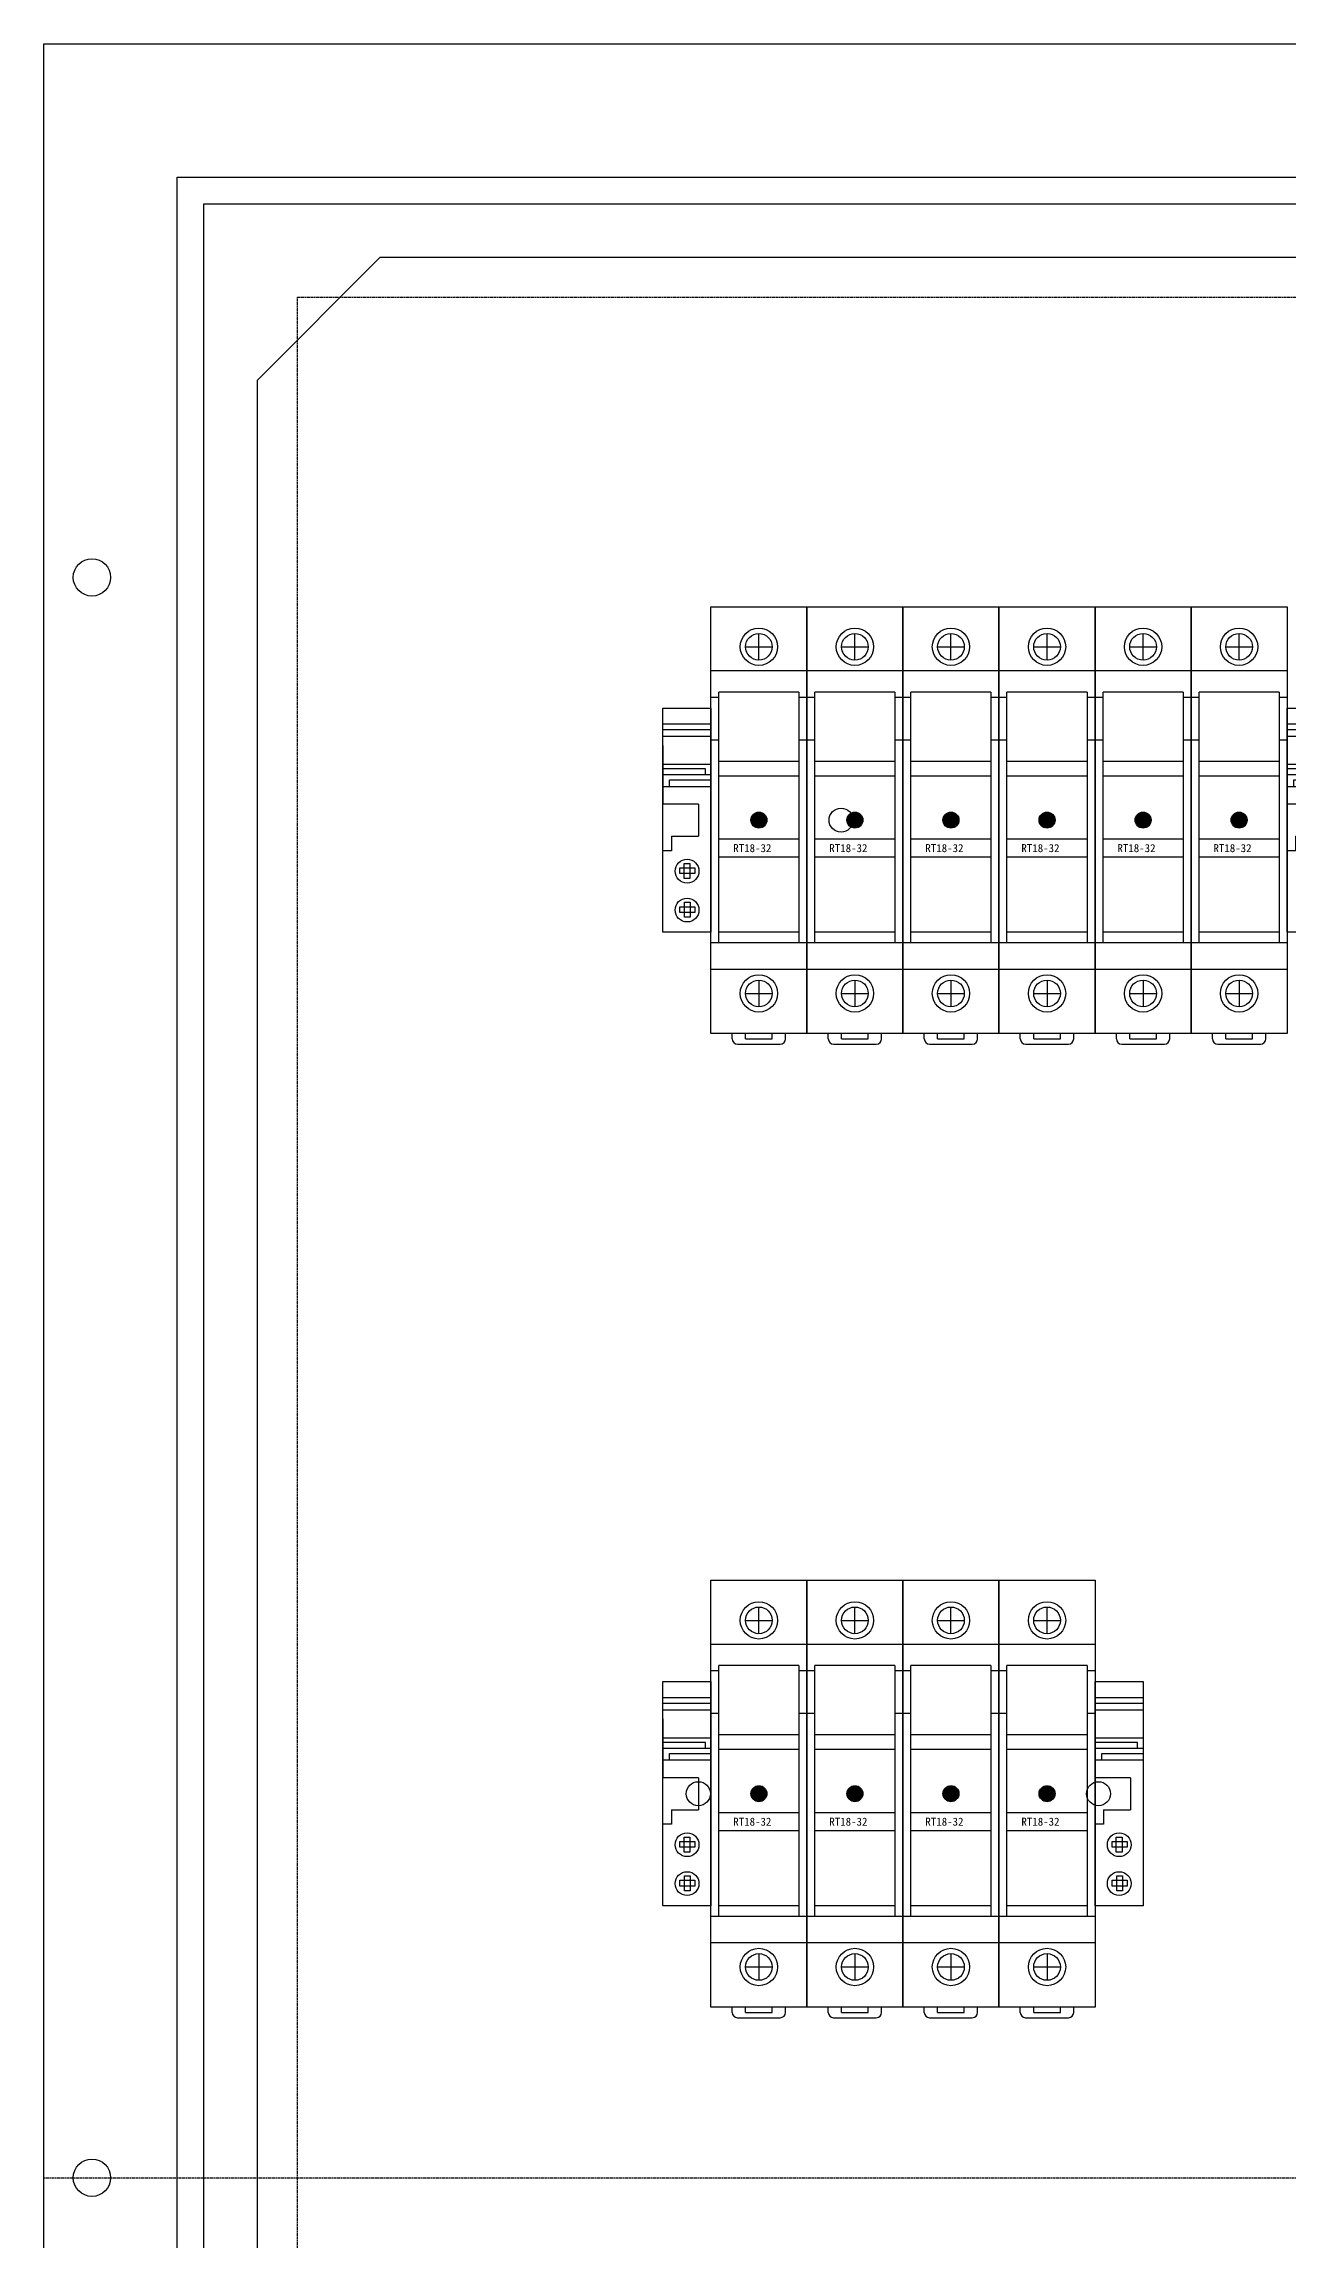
# Model space of a CAD drawing. Extents: x 987482 to 988082, y 80794 to 81594.
# Drawn here: x 987482.1 to 987715.1, y 81182.9 to 81594.4 of the extents above; entities that cross this region are included whole.
import ezdxf

# ---------------------------------------------------------------- set-up
doc = ezdxf.new("R2010")
doc.units = 0
doc.header["$MEASUREMENT"] = 0
doc.linetypes.add('LYJS-XX', pattern=[0.35, 0.25, -0.1])
doc.layers.add('LY-JS-BJ', color=7, linetype='Continuous')
doc.layers.add('LY-JS-YQJ', color=7, linetype='Continuous')
doc.layers.add('LY-二次控制图', color=7, linetype='Continuous', lineweight=18)

# ---------------------------------------------------------------- blocks, each defined once
blk = doc.blocks.new('A$C431C029B')
at = {"layer": 'LY-JS-BJ', "color": 1}
blk.add_lwpolyline([(-237, 360), (237, 360), (260, 337), (260, -337), (237, -360), (-237, -360), (-260, -337), (-260, 337)], close=True, dxfattribs=at)
blk = doc.blocks.new('端子堵头')
at = {"layer": 'LY-JS-YQJ'}
for p, q in [((0, 39.03), (9, 39.03)), ((0, 37.96), (9, 37.96)), ((0, 36.73), (9, 36.73)), ((0, 35), (0, 24)), ((9, 35), (9, 24)), ((9, 34.58), (9, 33.47)), ((0, 31.48), (9, 31.48)), ((7.97, 30.59), (0, 30.59)), ((0, 29.53), (9, 29.53)), ((7.97, 29.53), (7.97, 30.59)), ((0, 27.32), (9, 27.32)), ((1.25, 27.32), (1.25, 28.56)), ((1.25, 28.56), (9, 28.56)), ((6.66, 24), (0, 24)), ((6.66, 24), (6.66, 18)), ((1.59, 18), (1.59, 15.27)), ((1.59, 18), (6.66, 18)), ((1.59, 15.27), (0, 15.27))]:
    blk.add_line(p, q, dxfattribs=at)
for points in [[(0, 42), (9, 42), (9, 0), (0, 0)], [(5.06, 12.84), (5.06, 10.03), (3.99, 10.03), (3.99, 12.84)], [(3.2, 12.05), (6.01, 12.05), (6.01, 10.99), (3.2, 10.99)], [(3.2, 4.76), (6.01, 4.76), (6.01, 3.69), (3.2, 3.69)], [(5.13, 5.6), (5.13, 2.79), (4.06, 2.79), (4.06, 5.6)]]:
    blk.add_lwpolyline(points, close=True, dxfattribs=at)
for centre in [(4.54, 11.43), (4.54, 4.14)]:
    blk.add_circle(centre, 2.23, dxfattribs=at)
blk = doc.blocks.new('RT18保险 正视图')
at = {"layer": 'LY-JS-YQJ'}
blk.add_hatch(color=1, dxfattribs=at).paths.add_polyline_path([(1.5, -40, 1), (-1.5, -40, 1)])
for p, q in [((-9, -80), (-9, 0)), ((-9, 0), (9, 0)), ((9, 0), (9, -80)), ((-2.5, -7.51), (2.5, -7.51)), ((0, -10.01), (0, -5.01)), ((9, -12.01), (-9, -12.01)), ((7.5, -16), (-7.5, -16)), ((-7.5, -63), (-7.5, -16)), ((7.5, -16), (7.5, -63)), ((-7.5, -17), (-9, -17)), ((9, -17), (7.5, -17)), ((-7.5, -25), (-9, -25)), ((9, -25), (7.5, -25)), ((7.5, -29), (-7.5, -29)), ((7.5, -31.75), (-7.5, -31.75)), ((-7.5, -43.5), (7.5, -43.5)), ((-7.5, -46.9), (7.5, -46.9)), ((7.5, -61), (-7.5, -61)), ((9, -63), (-9, -63)), ((9, -67.99), (-9, -67.99)), ((-2.5, -72.49), (2.5, -72.49)), ((0, -69.99), (0, -74.99)), ((9, -80), (-9, -80)), ((-5, -81), (-5, -80)), ((-4, -82), (4, -82)), ((-2.5, -81), (-2.5, -80)), ((-2.5, -81), (2.5, -81)), ((2.5, -81), (2.5, -80)), ((5, -81), (5, -80))]:
    blk.add_line(p, q, dxfattribs=at)
for centre, radius in [((0, -7.51), 3.5), ((0, -7.51), 2.5), ((0, -72.49), 3.5), ((0, -72.49), 2.5)]:
    blk.add_circle(centre, radius, dxfattribs=at)
at = {"layer": 'LY-JS-YQJ', "color": 1}
blk.add_circle((0, -40), 1.5, dxfattribs=at)
at = {"layer": 'LY-JS-YQJ'}
for centre, start, end in [((-4, -81), 180, 270), ((4, -81), 270, 0)]:
    blk.add_arc(centre, 1, start, end, dxfattribs=at)
at = {"layer": 'LY-JS-YQJ', "insert": (-4.8, -44.5), "char_height": 1.5, "width": 12.3, "attachment_point": 1}
blk.add_mtext('RT18-32', dxfattribs=at)
blk = doc.blocks.new('RT18-32X-6A')
at = {"layer": 'LY-JS-YQJ'}
blk.add_blockref('RT18保险 正视图', (9, 80), dxfattribs=at)

msp = doc.modelspace()

# ---------------------------------------------------------------- linework, layer by layer
at = {"color": 6}
for centre in [(987631.51, 81448.89), (987604.76, 81266.39), (987679.76, 81266.39)]:
    msp.add_circle(centre, 2.25, dxfattribs=at)
at = {"layer": 'LY-JS-BJ', "color": 4, "linetype": 'LYJS-XX', "lineweight": -3}
msp.add_line((987482.11, 81194.39), (988082.11, 81194.39), dxfattribs=at)
at = {"layer": 'LY-JS-BJ', "color": 0, "lineweight": -3, "ltscale": 2}
for points in [[(987482.11, 81594.39), (988082.11, 81594.39), (988082.11, 80794.39), (987482.11, 80794.39)], [(987507.11, 81569.39), (988057.11, 81569.39), (988057.11, 80819.39), (987507.11, 80819.39)], [(987512.11, 81564.39), (988052.11, 81564.39), (988052.11, 80824.39), (987512.11, 80824.39)]]:
    msp.add_lwpolyline(points, close=True, dxfattribs=at)
at = {"layer": 'LY-JS-BJ', "color": 4, "linetype": 'LYJS-XX', "lineweight": -3}
msp.add_lwpolyline([(987529.61, 81546.89), (988034.61, 81546.89), (988034.61, 80841.89), (987529.61, 80841.89)], close=True, dxfattribs=at)
at = {"layer": 'LY-JS-BJ', "color": 0, "lineweight": -3}
for centre in [(987491.11, 81494.39), (987491.11, 81194.39)]:
    msp.add_circle(centre, 3.5, dxfattribs=at)

# ---------------------------------------------------------------- block references
msp.add_blockref('A$C431C029B', (987782.11, 81194.39), dxfattribs=at)
at = {"layer": 'LY-二次控制图', "lineweight": -3}
for name, p in [('RT18-32X-6A', (987607.11, 81408.89)), ('RT18-32X-6A', (987625.11, 81408.89)), ('RT18-32X-6A', (987643.11, 81408.89)), ('RT18-32X-6A', (987661.11, 81408.89)), ('RT18-32X-6A', (987679.11, 81408.89)), ('RT18-32X-6A', (987697.11, 81408.89)), ('端子堵头', (987598.11, 81427.89)), ('端子堵头', (987715.11, 81427.89)), ('RT18-32X-6A', (987607.11, 81226.39)), ('RT18-32X-6A', (987625.11, 81226.39)), ('RT18-32X-6A', (987643.11, 81226.39)), ('RT18-32X-6A', (987661.11, 81226.39)), ('端子堵头', (987598.11, 81245.39)), ('端子堵头', (987679.11, 81245.39))]:
    msp.add_blockref(name, p, dxfattribs=at)

doc.saveas('drawing.dxf')
